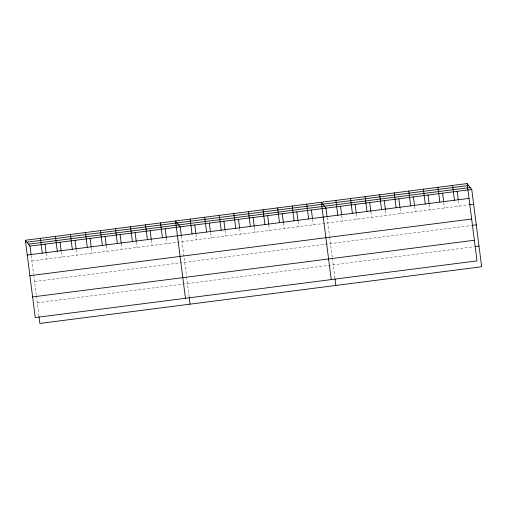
<?xml version="1.0" encoding="UTF-8"?>
<svg xmlns="http://www.w3.org/2000/svg" width="507" height="507" viewBox="0 0 507 507"><rect width="100%" height="100%" fill="white"/><g stroke="black" fill="none" stroke-linecap="round" stroke-linejoin="round"><path stroke-width="0.38" stroke-dasharray="2.54 1.9" d="M31.878 260.921L469.038 204.841M34.52 281.55L471.681 225.463M37.239 302.799L182.184 284.205M182.938 284.11L474.406 246.713M458.366 200.664L459.063 206.115M443.79 202.534L444.487 207.99M429.207 204.403L429.911 209.86M414.631 206.273L415.328 211.73M400.055 208.143L400.752 213.599M385.574 210.792L386.176 215.469M370.896 211.888L371.593 217.338M356.32 213.758L357.017 219.208M341.737 215.627L342.44 221.077M327.161 217.497L329.556 236.211M329.651 236.946L332.25 257.239M332.351 257.993L334.924 278.083M312.585 219.366L313.282 224.823M298.002 221.236L298.705 226.692M283.426 223.105L284.123 228.562M268.849 224.975L269.547 230.432M254.267 226.844L254.97 232.301M239.691 228.72L240.388 234.171M225.114 230.59L225.811 236.04M210.532 232.46L211.235 237.91M195.956 234.329L196.653 239.779M181.379 236.199L186.468 275.941M186.563 276.695L189.143 296.791M166.359 238.125L167.057 243.582M151.34 240.052L152.037 245.508M136.32 241.978L137.017 247.435M121.3 243.905L121.997 249.362M106.28 245.832L106.977 251.288M91.26 247.758L91.957 253.215M76.24 249.685L76.937 255.141M61.22 251.611L61.917 257.068M46.2 253.538L46.898 258.995M31.181 255.465L33.576 274.179M33.671 274.914L36.27 295.207M36.365 295.968L38.938 316.057"/><path stroke-width="0.76" d="M467.118 183.578L477.017 260.883L35.256 317.553L25.35 240.248L467.118 183.578L471.744 189.447L481.65 266.752L39.882 323.422L39.033 316.793M26.877 242.188L468.645 185.511M28.449 244.184L470.217 187.508M25.35 240.248L29.983 246.117L471.744 189.447M27.245 255.053L469.013 198.376M469.805 204.739L473.646 204.245M29.888 275.675L471.656 219.005M472.448 225.368L476.288 224.874M32.613 296.931L474.381 240.255M475.173 246.617L479.007 246.123M457.168 191.316L458.265 199.885M452.542 185.448L454.437 200.246M442.592 193.186L443.688 201.754M437.959 187.317L439.854 202.116M428.009 195.056L429.112 203.624M423.383 189.187L425.278 203.991M413.433 196.925L414.53 205.493M408.807 191.057L410.702 205.861M398.857 198.795L399.953 207.363M394.224 192.926L396.119 207.731M384.274 200.664L385.472 210.018M379.648 194.796L381.543 209.6M369.698 202.54L370.794 211.108M365.072 196.665L366.967 211.47M355.122 204.41L356.218 212.978M350.489 198.535L352.384 213.339M340.539 206.279L341.642 214.848M335.913 200.411L337.808 215.209M327.059 216.717L325.963 208.149L321.337 202.28L331.236 279.585M335.019 278.825L335.868 285.454M311.387 210.018L312.483 218.587M306.754 204.15L308.649 218.948M296.804 211.888L297.907 220.456M292.178 206.019L294.073 220.818M282.228 213.758L283.324 222.326M277.602 207.889L279.496 222.693M267.652 215.627L268.748 224.195M263.019 209.759L264.914 224.563M253.075 217.497L254.172 226.071M248.443 211.628L250.338 226.433M238.493 219.366L239.589 227.941M233.866 213.498L235.761 228.302M223.917 221.242L225.013 229.81M219.284 215.367L221.185 230.172M209.34 223.112L210.437 231.68M204.708 217.243L206.603 232.041M194.758 224.981L195.854 233.55M190.131 219.113L192.026 233.911M181.278 235.419L180.181 226.851L175.549 220.982L185.454 298.287M189.231 297.527L190.081 304.156M165.162 228.777L166.258 237.346M160.529 222.909L162.424 237.707M150.142 230.704L151.238 239.272M145.509 224.835L147.404 239.634M135.122 232.631L136.218 241.199M130.489 226.762L132.384 241.56M120.102 234.557L121.198 243.126M115.469 228.689L117.364 243.493M105.082 236.484L106.178 245.052M100.449 230.615L102.344 245.42M90.062 238.41L91.159 246.979M85.43 232.542L87.324 247.346M75.042 240.337L76.139 248.905M70.41 234.468L72.305 249.273M60.022 242.264L61.119 250.832M55.39 236.395L57.285 251.199M45.003 244.19L46.099 252.765M40.37 238.322L42.265 253.126M29.983 246.117L31.079 254.691"/></g></svg>
